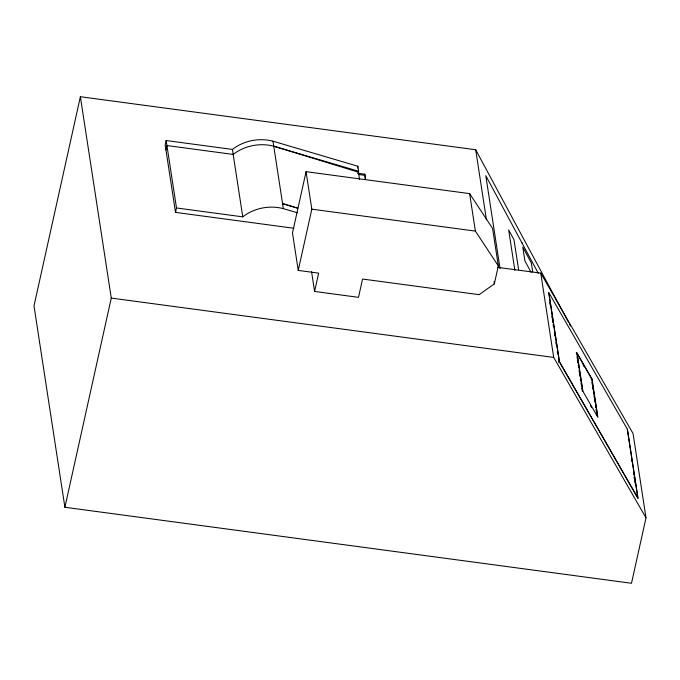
<?xml version="1.0" encoding="UTF-8"?>
<svg xmlns="http://www.w3.org/2000/svg" width="680" height="680" viewBox="0 0 680 680"><rect width="100%" height="100%" fill="white"/><g stroke="black" fill="none" stroke-linecap="round" stroke-linejoin="round"><path stroke-width="1.02" d="M568.488 322.243L475.694 149.753L80.376 96.73L34 305.915L64.897 507.271L631.499 583.27L646 517.846L633.063 433.559L540.762 273.139L497.845 267.385M64.897 507.271L111.273 298.087L80.376 96.73M358.046 173.935L358.64 171.258L357.875 166.251L272.995 141.202A41.922 36.456 -8.7 0 0 232.407 149.421L166.158 140.539L165.172 144.959L175.525 212.389L293.904 228.268M165.945 149.965L166.923 145.545L233.18 154.428A41.922 36.456 -8.7 0 1 273.76 146.208L358.64 171.258M175.525 212.389L176.502 207.961L166.158 140.539M306.068 171.683L292.485 232.934L298.24 270.419L318.648 273.156L314.594 291.457L358.504 297.347L362.559 279.038L479.077 294.67L494.335 283.892L498.329 265.88L492.575 228.403L469.633 193.621L306.068 171.683L311.822 209.168L298.24 270.419M357.476 168.019L357.875 166.251M365.202 179.469L364.803 174.191L357.901 173.264M576.215 352.928L576.793 352.665L592.042 379.176L597.907 417.35L582.649 390.839L576.793 352.665M558.705 361.99L559.325 361.7L548.7 292.434L627.436 429.293L638.069 498.55L559.325 361.7M576.546 353.736L577.116 353.464L591.812 378.998L597.575 416.543M548.921 292.995L559.487 361.828L558.866 362.117L558.552 360.026M591.235 379.262L591.812 378.998M591.472 379.44L592.042 379.176M582.31 391.28L582.879 391.017L577.116 353.464M358.64 174.505L364.556 175.295M311.822 209.168L475.388 231.106L498.329 265.88M176.502 207.961L242.76 216.852A41.922 36.456 -8.7 0 1 283.339 208.624L297.483 212.797M111.273 298.087L553.698 357.425L646 517.846M297.729 208.097L282.574 203.618L297.687 208.258M273.76 146.208L358.436 172.193L359.558 179.494M583.058 364.811L584.103 366.639M590.495 405.73L591.54 407.558M559.487 361.828L637.84 497.998L627.274 429.165M569.491 324.105L570.494 325.975M538.288 273.267L485.8 175.686L500.046 268.566M531.08 272.357L524.892 260.856L522.784 247.087L531.352 263.015L532.703 271.864M631.329 458.966L631.652 461.065M633.42 472.608L633.743 474.708M634.066 476.808L634.389 478.907M634.712 480.998L635.035 483.098M591.948 382.534L592.263 384.6M592.739 387.694L593.053 389.759M593.368 391.825L593.691 393.89M594.005 395.947L594.32 398.012M594.635 400.078L594.957 402.144M595.433 405.238L595.748 407.303M596.062 409.36L596.377 411.425M596.7 413.491L597.014 415.556M577.031 356.864L577.346 358.947M577.668 361.037L577.991 363.12M578.306 365.202L578.629 367.293M579.105 370.421L579.428 372.504M579.751 374.595L580.065 376.677M580.388 378.769L580.712 380.851M581.026 382.942L581.349 385.024M581.825 388.152L582.148 390.243M549.746 302.668L550.069 304.75M551.828 316.225L552.143 318.308M552.466 320.399L552.789 322.481M553.104 324.572L553.427 326.655M554.548 333.957L554.871 336.039M555.832 342.295L556.146 344.386M557.269 351.688L557.591 353.77M540.762 273.139L553.698 357.425M522.112 242.709L522.215 243.372M518.627 269.909L513.995 239.743L508.657 229.882L514.879 270.394M475.694 149.753L486.438 219.784M494.02 281.809L494.335 283.892M469.633 193.621L475.388 231.106M364.803 174.191L365.602 179.401M311.559 271.677L314.594 291.457M272.995 141.202L283.339 208.624M232.407 149.421L242.76 216.852"/></g></svg>
